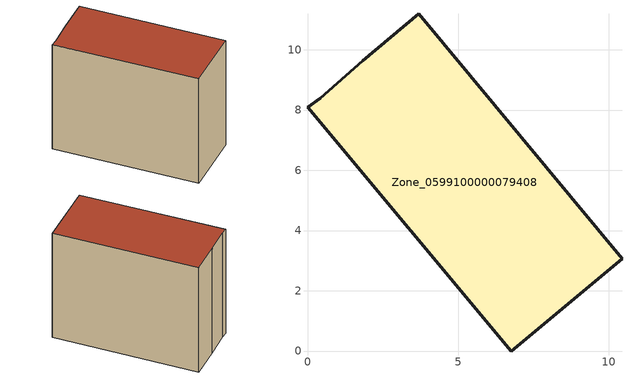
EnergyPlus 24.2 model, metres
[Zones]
Zone_0599100000079408
 floor ground (C_G): 0.42,8.4 1.83,9.63 3.7,11.19 10.44,3.07 6.77,0 0,8.1 z0.18
 wall outside (C_F): 10.44,3.07 3.7,11.19 1.83,9.63 0.42,8.4 0,8.1 6.77,0 10.44,3.07 z0.18:8.69
 roof outside (C_R): 0.42,8.4 0,8.1 6.77,0 10.44,3.07 3.7,11.19 1.83,9.63 z8.69
[BUILDING]
Pand.0599100000079408: North Axis=0; Terrain=City; Loads Convergence Tolerance Value=0.04; Temperature Convergence Tolerance Value=0.4; Solar Distribution=FullExterior; Maximum Number of Warmup Days=25; Minimum Number of Warmup Days=1
[Site:Location]
Rotterdam.The.Hague.AP_ZH_NLD Design_Conditions: Latitude=51.96; Longitude=4.45; Time Zone=1; Elevation=-4.5
[SITE:GROUNDTEMPERATURE:BUILDINGSURFACE]
18, 18, 18, 18, 18, 18, 18, 18, 18, 18, 18, 18
[MATERIAL] Thermal Absorptance=0.9; Solar Absorptance=0.7; Visible Absorptance=0.7
Name | Roughness | Thickness | Conductivity | Density | Specific Heat
G.TI.1975-1991 | MediumSmooth | 0.15 | 0.288461 | 540 | 1210
F.TI.1975-1991 | Rough | 0.3 | 0.230769 | 1920 | 840
R.TI.1975-1991 | MediumRough | 0.2 | 0.153846 | 1500 | 1000
[CONSTRUCTION]
C_G: G.TI.1975-1991
C_F: F.TI.1975-1991
C_R: R.TI.1975-1991
[ZONE]
Zone_0599100000079408: Type=1; Multiplier=1; Ceiling Height=Autocalculate; Volume=Autocalculate; Floor Area=autocalculate; Part of Total Floor Area=Yes
[ZONEINFILTRATION:DESIGNFLOWRATE]
Infil_Zone_0599100000079408: Zone or ZoneList or Space or SpaceList=Zone_0599100000079408; Schedule=AlwaysOn; Design Flow Rate Calculation Method=Flow/Area; Flow Rate per Floor Area=0.003; Constant Term Coefficient=1; Temperature Term Coefficient=0; Velocity Term Coefficient=0; Velocity Squared Term Coefficient=0
[HVACTEMPLATE:ZONE:IDEALLOADSAIRSYSTEM]
Zone_0599100000079408: Maximum Heating Supply Air Temperature=50; Minimum Cooling Supply Air Temperature=13; Maximum Heating Supply Air Humidity Ratio=0.0156; Minimum Cooling Supply Air Humidity Ratio=0.0077; Heating Limit=NoLimit; Cooling Limit=NoLimit; Dehumidification Control Type=ConstantSensibleHeatRatio; Cooling Sensible Heat Ratio=0.7; Dehumidification Setpoint=60; Humidification Control Type=None; Humidification Setpoint=30; Outdoor Air Method=None; Outdoor Air Flow Rate per Person=0.00944; Outdoor Air Flow Rate per Zone Floor Area=0; Outdoor Air Flow Rate per Zone=0; Demand Controlled Ventilation Type=None; Outdoor Air Economizer Type=NoEconomizer; Heat Recovery Type=None; Sensible Heat Recovery Effectiveness=0.7; Latent Heat Recovery Effectiveness=0.65
[ZONECONTROL:THERMOSTAT]
ThermostatControl_Zone_0599100000079408: Zone or ZoneList=Zone_0599100000079408; Control Type Schedule=DualSetpointControlType; Control 1=Thermostat_Zone_0599100000079408; Temperature Difference Between Cutout And Setpoint=0
[THERMOSTATSETPOINT:DUALSETPOINT]
Thermostat_Zone_0599100000079408: Heating Setpoint Temperature Schedule=HeatingSetpoint_Zone_0599100000079408; Cooling Setpoint Temperature Schedule=CoolingSetpoint_Zone_0599100000079408
[SCHEDULE:COMPACT]
HeatingSetpoint_Zone_0599100000079408: Through: 12/31, For: AllDays, Until: 24:00, 21
CoolingSetpoint_Zone_0599100000079408: Through: 12/31, For: AllDays, Until: 24:00, 24
DualSetpointControlType: Through: 12/31, For: AllDays, Until: 24:00, 4
AlwaysOn: Through: 12/31, For: AllDays, Until: 24:00, 1
